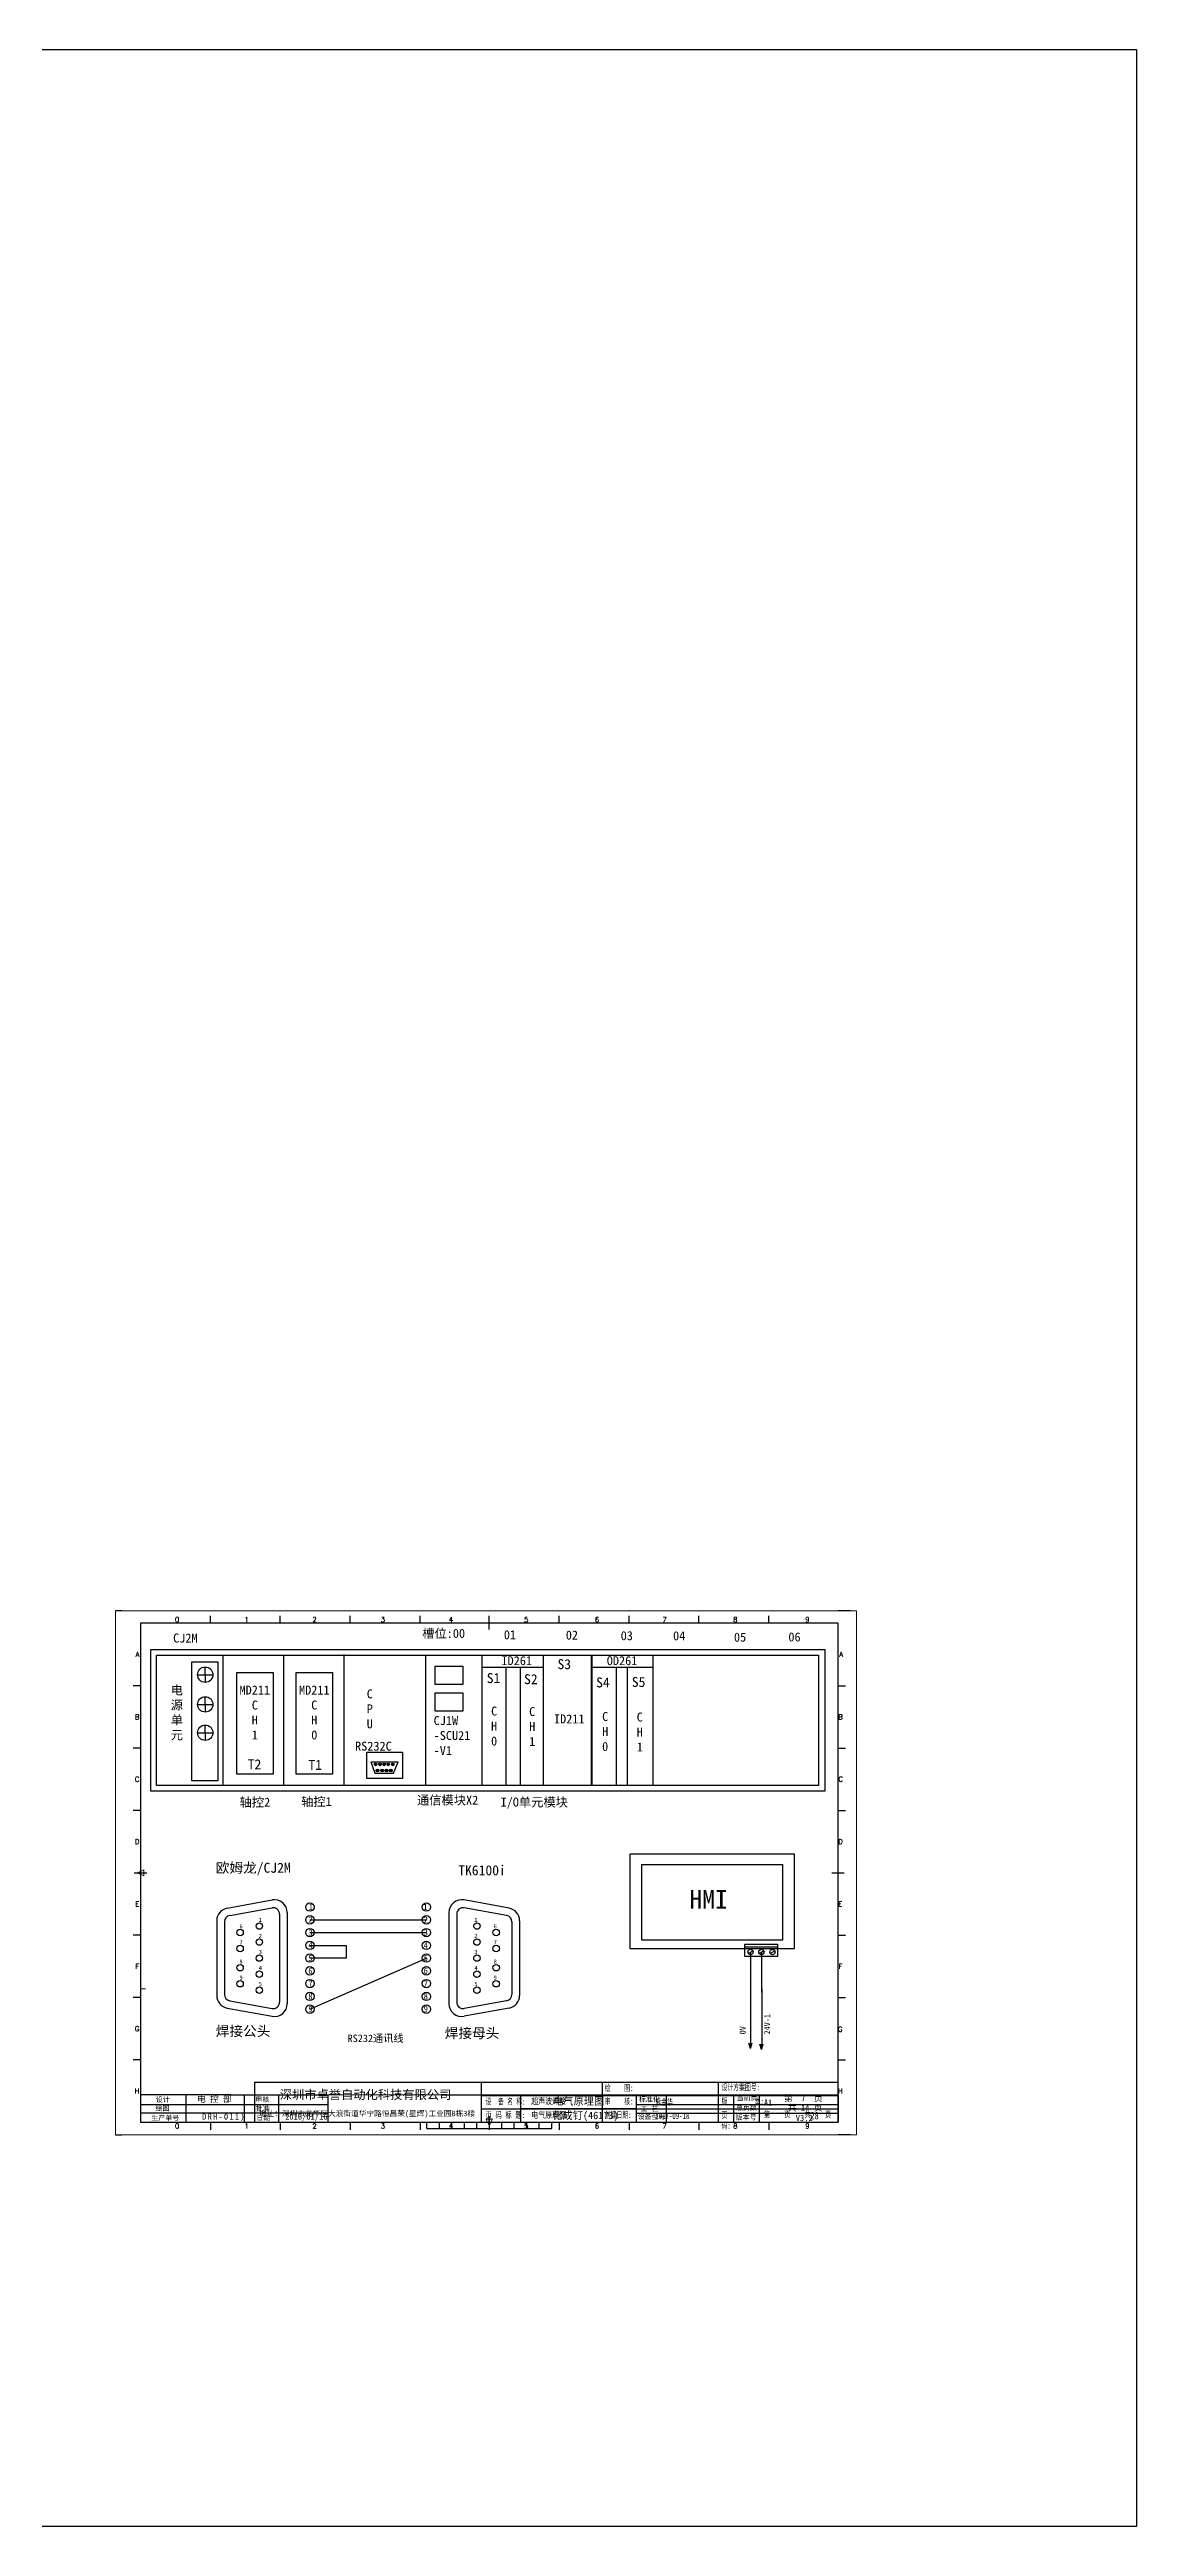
# Model space of a CAD drawing. Header units: millimetres. Extents: x 175 to 4940, y -2082 to 1907.
# Drawn here: x 4069 to 4940, y -78 to 1907 of the extents above; entities that cross this region are included whole.
import ezdxf
from ezdxf.enums import TextEntityAlignment as Align

# ---------------------------------------------------------------- set-up
doc = ezdxf.new("R2010")
doc.units = ezdxf.units.MM
doc.layers.add('AE_BOR', color=1, linetype='Continuous')
doc.styles.get("Standard").update_dxf_attribs({"font": ''})
doc.styles.add('Standard0.67', font='', dxfattribs={"width": 0.67})
doc.styles.add('Standard_0.8', font='', dxfattribs={"width": 0.8})
doc.styles.add('WD', font='romans.shx', dxfattribs={"width": 0.8, "bigfont": 'gbcbig.shx'})
doc.styles.add('宋', font='', dxfattribs={"width": 0.7})
doc.styles.get('Standard').set_extended_font_data('SimSun')
doc.styles.get('Standard0.67').set_extended_font_data('FangSong_GB2312')
doc.styles.get('Standard_0.8').set_extended_font_data('FangSong_GB2312')
doc.styles.get('宋').set_extended_font_data('SimSun')

# ---------------------------------------------------------------- blocks, each defined once
blk = doc.blocks.new('gb_a2_a')
for p, q in [((584, 410), (25, 410)), ((25, 410), (25, 10)), ((584, 10), (584, 410)), ((297.9, 31.4), (386.4, 31.4)), ((297.9, 20.7), (386.4, 20.7)), ((386.4, 31.4), (524, 31.4)), ((386.4, 20.7), (524, 20.7)), ((524, 31.4), (584, 31.4)), ((524, 20.7), (584, 20.7)), ((25, 10), (584, 10))]:
    blk.add_line(p, q)
at = {"lineweight": 9, "ltscale": 0.1}
for p, q in [((25, 116.9), (29, 116.9)), ((263.8, 10), (263.8, 10)), ((263.8, 10), (263.8, 10))]:
    blk.add_line(p, q, dxfattribs=at)
at = {"color": 0, "ltscale": 2}
for p, q in [((116.3, 42.2), (584, 42.2)), ((297.9, 42.2), (297.9, 10)), ((395.1, 10), (395.1, 42.2)), ((488.2, 10), (488.2, 42.2)), ((524, 10), (584, 10))]:
    blk.add_line(p, q, dxfattribs=at)
at = {"color": 0}
blk.add_line((116.3, 42.2), (116.3, 10), dxfattribs=at)
at = {"layer": 'AE_BOR', "lineweight": 30}
for p, q in [((10, 420), (4.9, 420)), ((594, 420), (584, 420)), ((4.9, 0), (10, 0)), ((594, 0), (584, 0))]:
    blk.add_line(p, q, dxfattribs=at)
at = {"layer": 'AE_BOR', "color": 1, "lineweight": 15}
for p, q in [((4.9, 420), (598.9, 420)), ((4.9, 0), (4.9, 420)), ((598.9, 420), (598.9, 0)), ((22.5, 210), (27.5, 212.5)), ((27.5, 207.5), (22.5, 210)), ((27.5, 212.5), (27.5, 207.5)), ((598.9, 0), (4.9, 0)), ((304.5, 7.5), (302, 12.5)), ((302, 12.5), (307, 12.5)), ((307, 12.5), (304.5, 7.5))]:
    blk.add_line(p, q, dxfattribs=at)
at = {"layer": 'AE_BOR'}
for p, q in [((81, 410), (81, 416)), ((137, 410), (137, 416)), ((193, 410), (193, 416)), ((249, 410), (249, 416)), ((304.5, 410), (304.5, 416)), ((360.5, 410), (360.5, 416)), ((416.5, 410), (416.5, 416)), ((472.5, 410), (472.5, 416)), ((528.5, 410), (528.5, 416)), ((25, 360), (19, 360)), ((584, 360), (590, 360)), ((25, 310), (19, 310)), ((584, 310), (590, 310)), ((25, 260), (19, 260)), ((584, 260), (590, 260)), ((25, 160), (19, 160)), ((584, 160), (590, 160)), ((25, 110), (19, 110)), ((584, 110), (590, 110)), ((25, 60), (19, 60)), ((584, 60), (590, 60)), ((81, 10), (81, 4)), ((137, 10), (137, 4)), ((193, 10), (193, 4)), ((249, 10), (249, 4)), ((304.5, 10), (304.5, 4)), ((360.5, 10), (360.5, 4)), ((416.5, 10), (416.5, 4)), ((472.5, 10), (472.5, 4)), ((528.5, 10), (528.5, 4))]:
    blk.add_line(p, q, dxfattribs=at)
at = {"layer": 'AE_BOR', "color": 2, "lineweight": 30}
for p, q in [((304.5, 405), (304.5, 415)), ((20, 210), (30, 210)), ((579, 210), (589, 210)), ((254.5, 5), (254.5, 10)), ((254.5, 5), (354.5, 5)), ((264.5, 5), (264.5, 10)), ((274.5, 5), (274.5, 10)), ((284.5, 5), (284.5, 10)), ((294.5, 5), (294.5, 10)), ((304.5, 10), (304.5, 15)), ((304.5, 15), (304.5, 5)), ((304.5, 10), (304.5, 5)), ((314.5, 5), (314.5, 10)), ((324.5, 5), (324.5, 10)), ((334.5, 5), (334.5, 10)), ((344.5, 5), (344.5, 10)), ((354.5, 5), (354.5, 10))]:
    blk.add_line(p, q, dxfattribs=at)
at = {"color": 0, "ltscale": 2, "attachment_point": 1}
for s, insert, char_height, width, style in [('{\\fSimSun|b0|i0|c134|p2;绘    图:}', (397, 40), 5, 24.062, 'Standard0.67'), ('{\\fSimSun|b0|i0|c134|p2;设计方案图号:}', (490.6, 40.6), 5, 30.329, 'Standard0.67'), ('{\\f@SimSun|b0|i0|c134|p2; }', (525.1, 39.8), 5, 67.816, 'Standard_0.8'), ('{\\fSimSun|b0|i0|c134|p2;\\W0.66;设  备 名 称:}', (301.5, 29.2), 5, 30.247, 'Standard0.67'), ('{\\fSimSun|b0|i0|c134|p2;超声波焊接}', (338.1, 29.5), 5, 67.816, 'Standard_0.8'), ('{\\fSimSun|b0|i0|c134|p2;审    核:}', (397, 29.3), 5, 24.062, 'Standard0.67'), ('{\\fSimSun|b0|i0|c134|p2;熊金华}', (437.5, 28.7), 5, 24.062, 'Standard0.67'), ('{\\fSimSun|b0|i0|c134|p2;版        本:}', (490.6, 29.3), 5, 33.7, 'Standard0.67'), ('{\\fSimSun|b0|i0|c134|p2;A1}', (524.6, 28.4), 5, 11.944, 'Standard_0.8'), ('{\\fSimSun|b0|i0|c134|p2;\\W0.72;页 码 标 题:}', (301.5, 18.4), 5, 30.247, 'Standard0.67'), ('{\\fSimSun|b0|i0|c134|p2;电气原理图}', (338.1, 18.4), 5, 67.816, 'Standard_0.8'), ('{\\fSimSun|b0|i0|c134|p2;创建日期:}', (397, 18.5), 5, 24.062, 'Standard0.67'), ('{\\fSimSun|b0|i0|c134|p2;2017-09-18}', (437.5, 17.6), 5, 24.062, 'Standard0.67'), ('{\\fSimSun|b0|i0|c134|p2;页        码:}', (490.6, 18.3), 5, 31.452, 'Standard0.67'), ('第    页    共    页', (524.6, 18.8), 5, 67.816, '宋'), ('{\\fSimSun|b0|i0|c134|p2;28}', (561.9, 18.4), 6, 21.585, 'Standard_0.8')]:
    blk.add_mtext(s, dxfattribs=dict(at, insert=insert, char_height=char_height, width=width, style=style))
at = {"attachment_point": 7}
for s, insert, char_height, width in [('{\\fSimSun|b0|i0|c134|p2;地址：深圳市龙华区大浪街道华宁路恒昌荣(星辉)工业园B栋3楼}', (119.8, 13.7), 4.4, 175.419), ('{\\fSimSun|b0|i0|c134|p2;深圳市卓誉自动化科技有限公司}', (136.6, 27.8), 7.2, 161.355)]:
    blk.add_mtext(s, dxfattribs=dict(at, insert=insert, char_height=char_height, width=width))
at = {"layer": 'AE_BOR', "style": 'WD'}
for s, p in [('0', (54.3, 411)), ('1', (110.1, 411)), ('2', (164.4, 411)), ('3', (219.2, 411)), ('4', (273.8, 411)), ('5', (334.1, 411)), ('6', (390.8, 411)), ('7', (445, 411)), ('8', (501.7, 411)), ('9', (559.4, 411)), ('0', (54.3, 5)), ('1', (110.1, 5)), ('2', (164.4, 5)), ('3', (219.2, 5)), ('4', (273.8, 5)), ('5', (334.1, 5)), ('6', (390.8, 5)), ('7', (445, 5)), ('8', (501.7, 5)), ('9', (559.4, 5))]:
    blk.add_text(s, height=4, dxfattribs=at).set_placement(p, align=Align.CENTER)
for s, p in [('A', (24, 385)), ('A', (588, 385)), ('B', (24, 335)), ('B', (587.7, 335)), ('C', (24, 285)), ('C', (587.9, 285)), ('D', (24, 235)), ('D', (587.7, 235)), ('E', (24, 185)), ('E', (587.5, 185)), ('F', (24, 135)), ('F', (587.5, 135)), ('F', (587.5, 135)), ('G', (24, 85)), ('G', (587.5, 84.6)), ('H', (24, 35)), ('H', (587.7, 35))]:
    blk.add_text(s, height=4, dxfattribs=at).set_placement(p, align=Align.MIDDLE_RIGHT)

msp = doc.modelspace()

# ---------------------------------------------------------------- hatches: boundary and pattern name
for points in [[(4630.59, 304.795), (4629.262, 309.05), (4631.983, 309.03)], [(4639.367, 304.179), (4638.039, 308.434), (4640.759, 308.414)]]:
    msp.add_hatch(color=256).paths.add_polyline_path(points)

# ---------------------------------------------------------------- linework, layer by layer
for p, q in [((4207.592, 620.319), (4207.592, 515.695)), ((4256.176, 620.319), (4256.176, 515.695)), ((4304.55, 620.701), (4304.55, 515.695)), ((4415.318, 620.319), (4415.318, 515.695)), ((4415.318, 620.319), (4415.318, 515.683)), ((4464.505, 620.319), (4464.505, 515.695)), ((4502.849, 620.319), (4502.849, 515.695)), ((4503.269, 620.319), (4503.269, 515.695)), ((4552.331, 620.319), (4552.331, 515.695)), ((4684.943, 620.319), (4684.943, 515.695)), ((4187.393, 604.528), (4199.714, 604.528)), ((4193.553, 604.528), (4193.553, 610.689)), ((4193.553, 604.528), (4193.553, 604.528)), ((4193.553, 604.528), (4193.553, 604.528)), ((4193.553, 604.528), (4193.553, 604.528)), ((4193.553, 604.528), (4193.553, 604.528)), ((4193.553, 604.528), (4193.553, 604.528)), ((4193.553, 604.528), (4193.553, 598.368)), ((4415.318, 610.555), (4464.505, 610.555)), ((4503.143, 610.654), (4552.331, 610.654)), ((4187.393, 580.739), (4199.714, 580.739)), ((4193.553, 580.739), (4193.553, 586.899)), ((4193.553, 580.739), (4193.553, 580.739)), ((4193.553, 580.739), (4193.553, 580.739)), ((4193.553, 580.739), (4193.553, 580.739)), ((4193.553, 580.739), (4193.553, 580.739)), ((4193.553, 580.739), (4193.553, 580.739)), ((4193.553, 580.739), (4193.553, 574.578)), ((4187.393, 558.03), (4199.714, 558.03)), ((4193.553, 558.03), (4193.553, 564.191)), ((4193.553, 558.03), (4193.553, 558.03)), ((4193.553, 558.03), (4193.553, 558.03)), ((4193.553, 558.03), (4193.553, 558.03)), ((4193.553, 558.03), (4193.553, 558.03)), ((4193.553, 558.03), (4193.553, 558.03)), ((4193.553, 558.03), (4193.553, 551.87)), ((4326.309, 534.608), (4329.574, 525.641)), ((4326.309, 534.608), (4348.154, 534.608)), ((4331.168, 532.654), (4329.016, 532.654)), ((4329.574, 525.641), (4344.537, 525.641)), ((4330.092, 533.73), (4330.092, 531.578)), ((4332.641, 527.766), (4330.489, 527.766)), ((4331.565, 528.841), (4331.565, 526.69)), ((4334.684, 532.654), (4332.532, 532.654)), ((4333.608, 533.73), (4333.608, 531.578)), ((4336.299, 527.766), (4334.148, 527.766)), ((4335.224, 528.841), (4335.224, 526.69)), ((4337.963, 532.654), (4335.811, 532.654)), ((4336.887, 533.73), (4336.887, 531.578)), ((4339.816, 527.813), (4337.664, 527.813)), ((4338.74, 528.889), (4338.74, 526.737)), ((4341.336, 532.654), (4339.185, 532.654)), ((4340.26, 533.73), (4340.26, 531.578)), ((4343.284, 527.813), (4341.133, 527.813)), ((4342.209, 528.889), (4342.209, 526.737)), ((4344.852, 532.654), (4342.701, 532.654)), ((4343.777, 533.73), (4343.777, 531.578)), ((4344.537, 525.641), (4348.154, 534.608)), ((4211.193, 417.433), (4247.181, 423.976)), ((4213.141, 411.516), (4247.073, 417.686)), ((4437.012, 417.433), (4401.023, 423.976)), ((4435.064, 411.516), (4401.132, 417.686)), ((4202.75, 407.316), (4202.75, 347.361)), ((4208.919, 406.458), (4208.919, 348.219)), ((4253.134, 412.628), (4253.134, 342.05)), ((4259.303, 413.86), (4259.303, 340.818)), ((4388.901, 413.86), (4388.901, 340.818)), ((4395.071, 412.628), (4395.071, 342.05)), ((4439.285, 406.458), (4439.285, 348.219)), ((4445.455, 407.316), (4445.455, 347.361)), ((4213.141, 343.161), (4247.073, 336.992)), ((4435.064, 343.161), (4401.132, 336.992)), ((4211.193, 337.245), (4247.181, 330.701)), ((4437.012, 337.245), (4401.023, 330.701)), ((4630.59, 304.795), (4629.262, 309.05)), ((4630.59, 304.795), (4631.983, 309.03)), ((4639.367, 304.179), (4638.039, 308.434)), ((4639.367, 304.179), (4640.759, 308.414)), ((4214.144, 267.729), (4141.713, 267.729)), ((4141.713, 267.729), (4141.713, 245.732)), ((4177.987, 267.729), (4177.987, 245.732)), ((4214.144, 267.729), (4291.755, 267.729)), ((4224.749, 267.729), (4224.749, 245.732)), ((4252.195, 267.729), (4252.195, 245.729)), ((4291.755, 267.729), (4291.755, 245.732)), ((4383.246, 267.729), (4503.146, 267.729)), ((4446.312, 267.729), (4446.312, 245.732)), ((4503.146, 267.729), (4640.717, 267.729)), ((4538.941, 267.729), (4538.941, 245.732)), ((4640.717, 267.729), (4700.713, 267.729)), ((4141.713, 245.732), (4700.713, 245.732)), ((4503.146, 256.729), (4538.91, 256.729))]:
    msp.add_line(p, q)
at = {"lineweight": -3, "ltscale": 0.5}
for p, q in [((4370.357, 515.723), (4370.357, 620.306)), ((4277.445, 408.017), (4370.759, 408.017)), ((4277.445, 397.791), (4370.759, 397.791)), ((4277.445, 387.565), (4306.553, 387.565)), ((4306.553, 377.339), (4277.445, 377.339)), ((4277.445, 336.435), (4370.759, 377.339)), ((4306.553, 387.565), (4306.553, 377.339))]:
    msp.add_line(p, q, dxfattribs=at)
at = {"lineweight": -3}
for p, q in [((4626.112, 386.42), (4652.171, 386.42)), ((4628.73, 381.108), (4632.407, 383.3)), ((4630.517, 382.29), (4630.517, 349.838)), ((4637.506, 381.143), (4641.184, 383.335)), ((4639.294, 382.325), (4639.294, 349.838)), ((4646.355, 381.035), (4650.033, 383.227)), ((4630.504, 355.103), (4630.517, 309.05)), ((4639.501, 352.443), (4639.501, 308.434))]:
    msp.add_line(p, q, dxfattribs=at)
at = {"color": 0, "ltscale": 2}
for p, q in [((4141.713, 260.045), (4291.755, 260.105)), ((4539.023, 259.974), (4700.713, 260.036)), ((4562.829, 267.729), (4562.829, 245.732)), ((4637.411, 267.729), (4637.411, 245.732)), ((4141.713, 253.347), (4291.755, 253.347)), ((4538.91, 253.008), (4700.713, 253.008))]:
    msp.add_line(p, q, dxfattribs=at)
at = {"lineweight": 9, "ltscale": 0.1}
for p, q in [((4291.755, 267.729), (4383.246, 267.729)), ((4445.943, 256.729), (4503.146, 256.729))]:
    msp.add_line(p, q, dxfattribs=at)
at = {"color": 0}
for p, q in [((4616.996, 267.729), (4616.996, 245.732)), ((4700.713, 267.729), (4700.713, 245.732))]:
    msp.add_line(p, q, dxfattribs=at)
for points in [[(2689.212, 1907.276), (4939.856, 1907.276), (4939.856, -78.254), (2689.212, -78.254)], [(4149.969, 624.839), (4690.144, 624.839), (4690.144, 511.225), (4149.969, 511.225)], [(4182.727, 614.801), (4203.568, 614.801), (4203.568, 519.372), (4182.727, 519.372)], [(4218.833, 606.203), (4247.952, 606.203), (4247.952, 524.678), (4218.833, 524.678)], [(4266.482, 606.203), (4295.601, 606.203), (4295.601, 524.678), (4266.482, 524.678)], [(4377.901, 611.499), (4399.875, 611.499), (4399.875, 596.727), (4377.901, 596.727)], [(4434.668, 610.555), (4446.033, 610.555), (4446.033, 515.695), (4434.668, 515.695)], [(4523.189, 610.654), (4531.707, 610.654), (4531.707, 515.695), (4523.189, 515.695)], [(4377.901, 589.973), (4399.875, 589.973), (4399.875, 575.201), (4377.901, 575.201)], [(4323.137, 542.404), (4351.639, 542.404), (4351.639, 521.316), (4323.137, 521.316)]]:
    msp.add_lwpolyline(points, close=True)
msp.add_lwpolyline([(4684.943, 515.683), (4154.493, 515.683), (4154.493, 620.319), (4684.943, 620.319), (4684.943, 620.319)])
at = {"lineweight": -3}
for points in [[(4533.998, 461.029), (4665.579, 461.029), (4665.579, 384.692), (4533.998, 384.692)], [(4543.453, 452.372), (4656.124, 452.372), (4656.124, 391.774), (4543.453, 391.774)], [(4626.112, 388.597), (4652.171, 388.597), (4652.171, 378.629), (4626.112, 378.629)]]:
    msp.add_lwpolyline(points, close=True, dxfattribs=at)
for centre, radius in [((4193.553, 604.528), 6.16), ((4193.553, 580.739), 6.16), ((4193.553, 558.03), 6.16), ((4330.092, 532.654), 1.076), ((4331.565, 527.766), 1.076), ((4333.608, 532.654), 1.076), ((4335.224, 527.766), 1.076), ((4336.887, 532.654), 1.076), ((4338.74, 527.813), 1.076), ((4340.26, 532.654), 1.076), ((4342.209, 527.813), 1.076), ((4343.777, 532.654), 1.076), ((4277.445, 418.243), 3.376), ((4370.759, 418.243), 3.376), ((4221.475, 397.904), 2.571), ((4236.899, 403.045), 2.571), ((4277.445, 408.017), 3.376), ((4277.445, 397.791), 3.376), ((4370.759, 408.017), 3.376), ((4370.759, 397.791), 3.376), ((4411.306, 403.045), 2.571), ((4426.729, 397.904), 2.571), ((4221.475, 385.051), 2.571), ((4236.899, 390.192), 2.571), ((4236.899, 377.339), 2.571), ((4277.445, 387.565), 3.376), ((4277.445, 377.339), 3.376), ((4370.759, 387.565), 3.376), ((4370.759, 377.339), 3.376), ((4411.306, 390.192), 2.571), ((4411.306, 377.339), 2.571), ((4426.729, 385.051), 2.571), ((4221.475, 369.627), 2.571), ((4221.475, 356.774), 2.571), ((4236.899, 364.486), 2.571), ((4277.445, 367.113), 3.376), ((4277.445, 356.887), 3.376), ((4370.759, 367.113), 3.376), ((4370.759, 356.887), 3.376), ((4411.306, 364.486), 2.571), ((4426.729, 369.627), 2.571), ((4426.729, 356.774), 2.571), ((4236.899, 351.633), 2.571), ((4277.445, 346.661), 3.376), ((4277.445, 336.435), 3.376), ((4370.759, 346.661), 3.376), ((4370.759, 336.435), 3.376), ((4411.306, 351.633), 2.571)]:
    msp.add_circle(centre, radius)
for centre in [(4630.517, 382.29), (4639.294, 382.325), (4648.143, 382.217)]:
    msp.add_circle(centre, 2.143, dxfattribs=at)
for centre, radius, start, end in [((4213.032, 407.316), 10.282, 100.304846, 180), ((4247.993, 412.628), 5.141, 0, 100.304846), ((4249.021, 413.86), 10.282, 0, 100.304846), ((4399.184, 413.86), 10.282, 79.695154, 180), ((4400.212, 412.628), 5.141, 79.695154, 180), ((4435.172, 407.316), 10.282, 0, 79.695154), ((4214.061, 406.458), 5.141, 100.304846, 180), ((4434.144, 406.458), 5.141, 0, 79.695154), ((4213.032, 347.361), 10.282, 180, 259.695154), ((4214.061, 348.219), 5.141, 180, 259.695154), ((4247.993, 342.05), 5.141, 259.695154, 0), ((4249.021, 340.818), 10.282, 259.695154, 0), ((4399.184, 340.818), 10.282, 180, 280.304846), ((4400.212, 342.05), 5.141, 180, 280.304846), ((4434.144, 348.219), 5.141, 280.304846, 0), ((4435.172, 347.361), 10.282, 280.304846, 0)]:
    msp.add_arc(centre, radius, start, end)

# ---------------------------------------------------------------- block references
msp.add_blockref('gb_a2_a', (4116.713, 235.732))

# ---------------------------------------------------------------- texts
for s, insert, char_height, width, attachment_point in [('{\\fFangSong|b0|i0|c134|p49;CJ2M }', (4167.811, 637.532), 7.2, 38.50415, 1), ('{\\fFangSong|b0|i0|c134|p49;槽位:00}', (4367.443, 641.27), 7.2, 50.32536, 1), ('{\\fFangSong|b0|i0|c134|p49;01}', (4432.864, 640.181), 7.2, 50.32536, 1), ('{\\fFangSong|b0|i0|c134|p49;02}', (4482.507, 639.893), 7.2, 50.32536, 1), ('{\\fFangSong|b0|i0|c134|p49;03}', (4526.512, 639.394), 7.2, 50.32536, 1), ('{\\fFangSong|b0|i0|c134|p49;04}', (4568.497, 639.318), 7.2, 50.32536, 1), ('{\\fFangSong|b0|i0|c134|p49;05}', (4617.267, 638.244), 7.2, 50.32536, 1), ('{\\fFangSong|b0|i0|c134|p49;06}', (4660.909, 638.395), 7.2, 50.32536, 1), ('{\\fFangSong|b0|i0|c134|p49;ID261 }', (4430.954, 619.382), 7.2, 38.50415, 1), ('{\\H1.1111x;S3\\fFangSong|b0|i0|c134|p49;\\H0.90001x; }', (4475.856, 616.971), 7.2, 89.13834, 1), ('{\\fFangSong|b0|i0|c134|p49;OD261 }', (4515.381, 619.382), 7.2, 38.50415, 1), ('{\\fFangSong|b0|i0|c134|p49;电\\P源\\P单\\P元}', (4165.889, 595.825), 7.2, 38.50415, 1), ('{\\fFangSong|b0|i0|c134|p49;MD211\\P  C\\P  H\\P  1}', (4221.039, 595.825), 7.2, 38.50415, 1), ('{\\fFangSong|b0|i0|c134|p49;MD211\\P  C\\P  H\\P  0}', (4268.688, 595.825), 7.2, 38.50415, 1), ('{\\H1.1111x;S1\\fFangSong|b0|i0|c134|p49;\\H0.90001x; }', (4419.158, 605.823), 7.2, 89.13834, 1), ('{\\H1.1111x;S2\\fFangSong|b0|i0|c134|p49;\\H0.90001x; }', (4449.07, 604.931), 7.2, 89.13834, 1), ('{\\H1.1111x;S4\\fFangSong|b0|i0|c134|p49;\\H0.90001x; }', (4506.837, 602.313), 7.2, 89.13834, 1), ('{\\H1.1111x;S5\\fFangSong|b0|i0|c134|p49;\\H0.90001x; }', (4535.405, 602.709), 7.2, 89.13834, 1), ('{\\H1.1111x;S}', (4535.405, 602.709), 7.2, 89.13834, 1), ('{\\fFangSong|b0|i0|c134|p49;C\\PP\\PU }', (4322.981, 592.741), 7.2, 38.50415, 1), ('{\\fFangSong|b0|i0|c134|p49;C\\PH\\P0 }', (4422.631, 578.975), 7.2, 38.50415, 1), ('{\\fFangSong|b0|i0|c134|p49;C\\PH\\P1}', (4453.124, 578.569), 7.2, 38.50415, 1), ('{\\fFangSong|b0|i0|c134|p49;CJ1W\\P-SCU21\\P-V1}', (4376.596, 571.368), 7.2, 38.50415, 1), ('{\\fFangSong|b0|i0|c134|p49;ID211 }', (4473.038, 572.652), 7.2, 38.50415, 1), ('{\\fFangSong|b0|i0|c134|p49;C\\PH\\P0 }', (4511.617, 574.578), 7.2, 38.50415, 1), ('{\\fFangSong|b0|i0|c134|p49;C\\PH\\P1}', (4539.345, 574.172), 7.2, 38.50415, 1), ('{\\H1.1111x;T2\\fFangSong|b0|i0|c134|p49;\\H0.90001x; }', (4227.598, 536.707), 7.2, 89.13834, 1), ('{\\H1.1111x;T1\\fFangSong|b0|i0|c134|p49;\\H0.90001x; }', (4276.26, 536.261), 7.2, 89.13834, 1), ('RS232C', (4313.637, 550.839), 7.2, 20.05686, 1), ('{\\fFangSong|b0|i0|c134|p49;轴控2}', (4221.053, 505.94), 7.2, 62.32476, 1), ('{\\fFangSong|b0|i0|c134|p49;轴控1}', (4270.4, 506.415), 7.2, 38.50415, 1), ('{\\fFangSong|b0|i0|c134|p49;通信模块X2}', (4363.252, 507.604), 7.2, 51.81376, 1), ('{\\fFangSong|b0|i0|c134|p49;I/O单元模块}', (4430.247, 505.992), 7.2, 58.83674, 1), ('欧姆龙/CJ2M     \\P       ', (4201.995, 453.791), 8.02026, 72.02745, 1), ('TK6100i', (4396.278, 451.745), 8.0203, 78.16526, 1), ('{\\fSimSun|b0|i0|c134|p2;1}', (4276.574, 420.868), 5.01266, 7.50747, 1), ('{\\fSimSun|b0|i0|c134|p2;1}', (4371.631, 420.868), 5.01266, 7.50747, 3), ('{\\fSimSun|b0|i0|c134|p2;\\H1.4962x;HMI  \\H0.66836x;   }', (4581.661, 432.036), 10.02533, 155.79408, 1), ('{\\fSimSun|b0|i0|c134|p2;6}', (4220.957, 404.549), 3.34178, 5.00498, 1), ('{\\fSimSun|b0|i0|c134|p2;1}', (4236.38, 409.69), 3.34178, 5.00498, 1), ('{\\fSimSun|b0|i0|c134|p2;3}', (4276.157, 400.416), 5.01266, 7.50747, 1), ('{\\fSimSun|b0|i0|c134|p2;2}', (4276.157, 410.642), 5.01266, 7.50747, 1), ('{\\fSimSun|b0|i0|c134|p2;3}', (4372.047, 400.416), 5.01266, 7.50747, 3), ('{\\fSimSun|b0|i0|c134|p2;2}', (4372.047, 410.642), 5.01266, 7.50747, 3), ('{\\fSimSun|b0|i0|c134|p2;1}', (4411.824, 409.69), 3.34178, 5.00498, 3), ('{\\fSimSun|b0|i0|c134|p2;6}', (4427.248, 404.549), 3.34178, 5.00498, 3), ('{\\fSimSun|b0|i0|c134|p2;7}', (4220.957, 391.696), 3.34178, 5.00498, 1), ('{\\fSimSun|b0|i0|c134|p2;3}', (4236.38, 383.984), 3.34178, 5.00498, 1), ('{\\fSimSun|b0|i0|c134|p2;2}', (4236.38, 396.837), 3.34178, 5.00498, 1), ('{\\fSimSun|b0|i0|c134|p2;4}', (4276.157, 390.19), 5.01266, 7.50747, 1), ('{\\fSimSun|b0|i0|c134|p2;5}', (4276.157, 379.964), 5.01266, 7.50747, 1), ('{\\fSimSun|b0|i0|c134|p2;4}', (4372.047, 390.19), 5.01266, 7.50747, 3), ('{\\fSimSun|b0|i0|c134|p2;5}', (4372.047, 379.964), 5.01266, 7.50747, 3), ('{\\fSimSun|b0|i0|c134|p2;3}', (4411.824, 383.984), 3.34178, 5.00498, 3), ('{\\fSimSun|b0|i0|c134|p2;2}', (4411.824, 396.837), 3.34178, 5.00498, 3), ('{\\fSimSun|b0|i0|c134|p2;7}', (4427.248, 391.696), 3.34178, 5.00498, 3), ('{\\fSimSun|b0|i0|c134|p2;8}', (4220.957, 376.272), 3.34178, 5.00498, 1), ('{\\fSimSun|b0|i0|c134|p2;9}', (4220.957, 363.419), 3.34178, 5.00498, 1), ('{\\fSimSun|b0|i0|c134|p2;4}', (4236.38, 371.131), 3.34178, 5.00498, 1), ('{\\fSimSun|b0|i0|c134|p2;5}', (4236.38, 358.278), 3.34178, 5.00498, 1), ('{\\fSimSun|b0|i0|c134|p2;6}', (4276.157, 369.738), 5.01266, 7.50747, 1), ('{\\fSimSun|b0|i0|c134|p2;7}', (4276.157, 359.512), 5.01266, 7.50747, 1), ('{\\fSimSun|b0|i0|c134|p2;6}', (4372.047, 369.738), 5.01266, 7.50747, 3), ('{\\fSimSun|b0|i0|c134|p2;7}', (4372.047, 359.512), 5.01266, 7.50747, 3), ('{\\fSimSun|b0|i0|c134|p2;4}', (4411.824, 371.131), 3.34178, 5.00498, 3), ('{\\fSimSun|b0|i0|c134|p2;5}', (4411.824, 358.278), 3.34178, 5.00498, 3), ('{\\fSimSun|b0|i0|c134|p2;8}', (4427.248, 376.272), 3.34178, 5.00498, 3), ('{\\fSimSun|b0|i0|c134|p2;9}', (4427.248, 363.419), 3.34178, 5.00498, 3), ('{\\fSimSun|b0|i0|c134|p2;8}', (4276.157, 349.286), 5.01266, 7.50747, 1), ('{\\fSimSun|b0|i0|c134|p2;9}', (4276.157, 339.06), 5.01266, 7.50747, 1), ('{\\fSimSun|b0|i0|c134|p2;8}', (4372.047, 349.286), 5.01266, 7.50747, 3), ('{\\fSimSun|b0|i0|c134|p2;9}', (4372.047, 339.06), 5.01266, 7.50747, 3), ('焊接公头     ', (4201.995, 322.839), 8.0203, 124.63526, 1), ('焊接母头', (4385.498, 321.224), 8.0203, 78.16526, 1), ('RS232通讯线', (4307.617, 316.05), 6, 78.16526, 1), ('第  7  页', (4657.33, 267.455), 5, 38.16351, 1), ('共 14 页', (4660.529, 259.95), 5, 40.49244, 1), ('{\\fNSimSun|b0|i0|c134|p49;\\T1.28;DRH-011)}', (4191.092, 252.882), 5, 54.87178, 1), ('V3.2', (4666.817, 251.661), 5, 40.49244, 1)]:
    msp.add_mtext(s, dxfattribs=dict(insert=insert, char_height=char_height, width=width, attachment_point=attachment_point))
at = {"char_height": 4.8, "attachment_point": 1, "rotation": 89.567917}
for s, insert, width in [('0V', (4621.786, 316.235), 13.90991), ('24V-1', (4641.421, 316.167), 39.01925)]:
    msp.add_mtext(s, dxfattribs=dict(at, insert=insert, width=width))
at = {"color": 0, "ltscale": 2, "attachment_point": 1}
for s, insert, char_height, width in [('{\\C256;绘图}', (4153.667, 259.045), 4, 19.34503), ('设计', (4153.874, 265.973), 4, 19.34503), ('电 控 部', (4186.968, 266.945), 5, 34.83136), ('审核', (4233.745, 266.15), 4, 25.50746), ('批准', (4234.077, 258.824), 4, 25.50746), ('电气原理图', (4472.363, 265.725), 6, 43.91282), ('标准化', (4541.1, 266.148), 4, 23.33991), ('工 艺', (4542.356, 258.525), 4, 19.34503), ('总页数', (4618.815, 259.451), 4, 19.34503), ('当前页', (4619.294, 267.133), 4, 19.34503), ('生产单号', (4150.295, 251.214), 4, 25.15337), ('日期', (4234.461, 251.318), 4, 25.50746), ('2016/01/16', (4257.551, 252.78), 5, 25.50746), ('化成钉(46173)', (4471.716, 254.246), 6, 55.75478), ('设备型号', (4540.088, 252.265), 4, 31.67205), ('版本号', (4618.609, 251.809), 4, 19.34503)]:
    msp.add_mtext(s, dxfattribs=dict(at, insert=insert, char_height=char_height, width=width))

doc.saveas('drawing.dxf')
